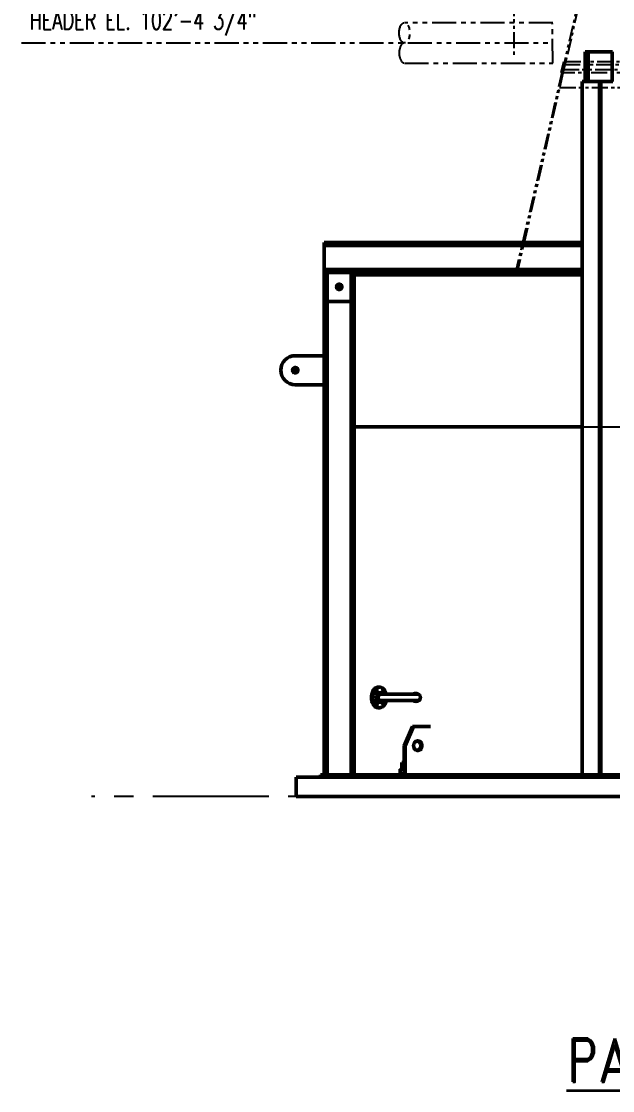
# Model space of a CAD drawing. Header units: inches. Extents: x 0 to 1408, y 0 to 1088.
# Drawn here: x 680.5 to 802.9, y 613.1 to 834.5 of the extents above; entities that cross this region are included whole.
import ezdxf
from ezdxf.enums import TextEntityAlignment as Align

# ---------------------------------------------------------------- set-up
doc = ezdxf.new("R2010")
doc.units = ezdxf.units.IN
doc.header["$LTSCALE"] = 32
doc.header["$MEASUREMENT"] = 0
for name, pattern in [('CENTER', [2, 1.25, -0.25, 0.25, -0.25]), ('CENTER2', [1.125, 0.75, -0.125, 0.125, -0.125]), ('HIDDEN', [0.375, 0.25, -0.125]), ('PHANTOM2', [1.25, 0.625, -0.125, 0.125, -0.125, 0.125, -0.125])]:
    doc.linetypes.add(name, pattern=pattern)
for name, color, linetype, lineweight in [('AM_0', 7, 'Continuous', 50), ('AM_6', 140, 'Continuous', 35), ('AM_7', 142, 'CENTER', 25), ('Equipment-AM_11', 92, 'PHANTOM2', 25), ('Equipment-AM_3', 6, 'HIDDEN', 25), ('Equipment-AM_6', 140, 'Continuous', 35), ('Layout-AM_11', 92, 'PHANTOM2', 25)]:
    doc.layers.add(name, color=color, linetype=linetype, lineweight=lineweight)
doc.styles.add('ROMAND', font='romand')
doc.styles.get("Standard").update_dxf_attribs({"font": 'ROMANS.SHX', "width": 0.7})

# ---------------------------------------------------------------- blocks, each defined once
blk = doc.blocks.new('SW_CENTERMARKSYMBOL_144')
at = {"layer": 'AM_7', "color": 0}
for p, q in [((-0.2, 0), (-0.6625, 0)), ((0, 0), (-0.1, 0)), ((0, 0), (-0.1, 0)), ((0, 0.2), (0, 0.6625)), ((0, 0), (0, 0.1)), ((0, 0), (0, 0.1)), ((0, 0), (0, -0.1)), ((0, 0), (0.1, 0)), ((0, 0), (0, -0.1)), ((0, 0), (0.1, 0)), ((0.2, 0), (0.6625, 0)), ((0, -0.2), (0, -0.6625))]:
    blk.add_line(p, q, dxfattribs=at)
blk = doc.blocks.new('SW_CENTERMARKSYMBOL_145')
at = {"layer": 'AM_7', "color": 0}
for p, q in [((-0.2, 0), (-0.6625, 0)), ((0, 0), (-0.1, 0)), ((0, 0), (-0.1, 0)), ((0, 0.2), (0, 0.6625)), ((0, 0), (0, 0.1)), ((0, 0), (0, 0.1)), ((0, 0), (0, -0.1)), ((0, 0), (0.1, 0)), ((0, 0), (0, -0.1)), ((0, 0), (0.1, 0)), ((0.2, 0), (0.6625, 0)), ((0, -0.2), (0, -0.6625))]:
    blk.add_line(p, q, dxfattribs=at)
blk = doc.blocks.new('SW_CENTERMARKSYMBOL_146')
at = {"layer": 'AM_7', "color": 0}
for p, q in [((-0.2, 0), (-0.6625, 0)), ((0, 0), (-0.1, 0)), ((0, 0), (-0.1, 0)), ((0, 0.2), (0, 0.6625)), ((0, 0), (0, 0.1)), ((0, 0), (0, 0.1)), ((0, 0), (0, -0.1)), ((0, 0), (0.1, 0)), ((0, 0), (0, -0.1)), ((0, 0), (0.1, 0)), ((0.2, 0), (0.6625, 0)), ((0, -0.2), (0, -0.6625))]:
    blk.add_line(p, q, dxfattribs=at)
blk = doc.blocks.new('SW_CENTERMARKSYMBOL_148')
at = {"layer": 'AM_7', "color": 0}
for p, q in [((-0.2, 0), (-0.6625, 0)), ((0, 0), (-0.1, 0)), ((0, 0), (-0.1, 0)), ((0, 0.2), (0, 0.6625)), ((0, 0), (0, 0.1)), ((0, 0), (0, 0.1)), ((0, 0), (0, -0.1)), ((0, 0), (0.1, 0)), ((0, 0), (0, -0.1)), ((0, 0), (0.1, 0)), ((0.2, 0), (0.6625, 0)), ((0, -0.2), (0, -0.6625))]:
    blk.add_line(p, q, dxfattribs=at)
blk = doc.blocks.new('SW_CENTERMARKSYMBOL_149')
at = {"layer": 'AM_7', "color": 0}
for p, q in [((-0.2, 0), (-0.6625, 0)), ((0, 0), (-0.1, 0)), ((0, 0), (-0.1, 0)), ((0, 0.2), (0, 0.6625)), ((0, 0), (0, 0.1)), ((0, 0), (0, 0.1)), ((0, 0), (0, -0.1)), ((0, 0), (0.1, 0)), ((0, 0), (0, -0.1)), ((0, 0), (0.1, 0)), ((0.2, 0), (0.6625, 0)), ((0, -0.2), (0, -0.6625))]:
    blk.add_line(p, q, dxfattribs=at)
blk = doc.blocks.new('SW_CENTERMARKSYMBOL_150')
at = {"layer": 'AM_7', "color": 0}
for p, q in [((-0.2, 0), (-0.6625, 0)), ((0, 0), (-0.1, 0)), ((0, 0), (-0.1, 0)), ((0, 0.2), (0, 0.6625)), ((0, 0), (0, 0.1)), ((0, 0), (0, 0.1)), ((0, 0), (0, -0.1)), ((0, 0), (0.1, 0)), ((0, 0), (0, -0.1)), ((0, 0), (0.1, 0)), ((0.2, 0), (0.6625, 0)), ((0, -0.2), (0, -0.6625))]:
    blk.add_line(p, q, dxfattribs=at)
blk = doc.blocks.new('A$Cdb8327fd')
at = {"layer": 'Layout-AM_11', "ltscale": 0.25}
for p, q in [((-33.75, 152.91), (-33.75, 5.15)), ((-33.31, -62.42), (-18.51, 1.29)), ((-18.51, 1.29), (64.91, 1.29)), ((-19.54, -4.23), (64.38, -4.23))]:
    blk.add_line(p, q, dxfattribs=at)
for points in [[(-18.15, 2.84), (65.24, 2.84), (65.24, 0.33), (-18.74, 0.33), (-9.56, 40.13), (-9.23, 40.03), (-17.62, 3.8)], [(-19.04, 0.4), (-18.25, 3.86), (-17.92, 3.8), (64.29, 3.8), (68.48, 27.54)], [(-32.8, -62.42), (-18.41, 0.33), (-17.65, 3.63)]]:
    blk.add_lwpolyline(points, dxfattribs=at)

msp = doc.modelspace()

# ---------------------------------------------------------------- linework, layer by layer
at = {"layer": 'AM_0'}
for p, q in [((797.158802, 828.183212), (797.523802, 828.183212)), ((797.158802, 828.183212), (797.158802, 821.995712)), ((797.523802, 828.183212), (797.523802, 821.995712)), ((797.523802, 828.183212), (797.773802, 828.183212)), ((797.773802, 828.183212), (802.743802, 828.183212)), ((797.773802, 828.183212), (797.773802, 821.995712)), ((802.743802, 828.183212), (802.858802, 828.183212)), ((802.743802, 828.183212), (802.743802, 821.995712)), ((800.11213, 821.995712), (796.573663, 821.995712)), ((796.573663, 750.245712), (796.573663, 821.995712)), ((800.11213, 678.495712), (800.11213, 821.995712)), ((800.407421, 821.995712), (800.11213, 821.995712)), ((800.407421, 678.495712), (800.407421, 821.995712)), ((802.937668, 821.995712), (800.407421, 821.995712)), ((743.171302, 788.695712), (796.573663, 788.695712)), ((743.171302, 788.330712), (743.171302, 788.695712)), ((743.171302, 788.330712), (796.573663, 788.330712)), ((743.171302, 788.080712), (743.171302, 788.330712)), ((743.171302, 783.110712), (743.171302, 788.080712)), ((743.171302, 788.080712), (796.573663, 788.080712)), ((743.158802, 678.495712), (743.158802, 782.495712)), ((743.523802, 782.495712), (743.158802, 782.495712)), ((743.171302, 782.860712), (743.171302, 783.110712)), ((743.171302, 783.110712), (796.573663, 783.110712)), ((743.171302, 782.495712), (743.171302, 782.860712)), ((743.171302, 782.860712), (796.573663, 782.860712)), ((743.171302, 782.495712), (749.396558, 782.495712)), ((743.523802, 678.495712), (743.523802, 782.495712)), ((743.773802, 782.495712), (743.773802, 776.495712)), ((748.743802, 776.495712), (748.743802, 782.495712)), ((748.993802, 678.495712), (748.993802, 782.495712)), ((749.358802, 782.495712), (748.993802, 782.495712)), ((749.358802, 678.495712), (749.358802, 782.495712)), ((796.573663, 781.995712), (749.358802, 781.995712)), ((749.396558, 782.495712), (768.19622, 782.495712)), ((768.19622, 782.495712), (796.573663, 782.495712)), ((743.773802, 776.495712), (748.743802, 776.495712)), ((743.773802, 678.495712), (743.773802, 776.495712)), ((748.743802, 678.495712), (748.743802, 776.495712)), ((743.158802, 765.245712), (737.158802, 765.245712)), ((737.158802, 759.245712), (743.158802, 759.245712)), ((749.358802, 750.495712), (796.573663, 750.495712)), ((796.573663, 678.495712), (796.573663, 750.245712)), ((754.67019, 696.620712), (754.287168, 696.620712)), ((762.675489, 695.153212), (754.654438, 695.153212)), ((754.765946, 695.464462), (754.67019, 695.464462)), ((754.654438, 693.838212), (762.670252, 693.838212)), ((754.67019, 693.526962), (754.765946, 693.526962)), ((755.206262, 693.810703), (755.223261, 693.838212)), ((754.287168, 692.370712), (754.67019, 692.370712)), ((759.66849, 684.495712), (761.40629, 688.495712)), ((759.915983, 684.495712), (761.653783, 688.495712)), ((761.40629, 688.495712), (761.653783, 688.495712)), ((761.653783, 688.495712), (765.129298, 688.495712)), ((759.66849, 684.495712), (759.915983, 684.495712)), ((759.66849, 678.495712), (759.66849, 684.495712)), ((759.915983, 678.495712), (759.915983, 684.495712)), ((758.886897, 679.641712), (758.886897, 679.541712)), ((758.886897, 679.641712), (759.293147, 679.641712)), ((759.249347, 680.995712), (759.199397, 680.945762)), ((759.199397, 680.945762), (759.199397, 679.641712)), ((759.66849, 680.945762), (759.199397, 680.945762)), ((759.66849, 680.995712), (759.249347, 680.995712)), ((759.293147, 679.641712), (759.66849, 679.641712)), ((737.358802, 677.995712), (737.358802, 673.995712)), ((737.358802, 677.995712), (814.358802, 677.995712)), ((742.358802, 677.995712), (742.358802, 678.495712)), ((742.358802, 678.495712), (869.108802, 678.495712)), ((758.699397, 678.629712), (758.699397, 678.495712)), ((758.699397, 678.629712), (759.324879, 678.629712)), ((758.886897, 678.645712), (758.886897, 679.541712)), ((758.886897, 678.645712), (758.886897, 678.629712)), ((758.886897, 678.645712), (759.293147, 678.645712)), ((759.293147, 678.645712), (759.66849, 678.645712)), ((759.324879, 678.629712), (759.66849, 678.629712)), ((737.358802, 673.995712), (814.358802, 673.995712))]:
    msp.add_line(p, q, dxfattribs=at)
at = {"layer": 'AM_0', "flags": 128}
for points in [[(754.287168, 696.620712), (754.204696, 696.616835), (754.095252, 696.599633), (753.987054, 696.568786), (753.880802, 696.524494), (753.777185, 696.467045), (753.676875, 696.396811), (753.580524, 696.314247), (753.488756, 696.21989), (753.402165, 696.114351), (753.321314, 695.998314), (753.246727, 695.872532), (753.178888, 695.737822), (753.118236, 695.595055), (753.065165, 695.445159), (753.02002, 695.289105), (752.983092, 695.127906), (752.954622, 694.962607), (752.934794, 694.79428), (752.923736, 694.624017), (752.921521, 694.452921), (752.928163, 694.282103), (752.943618, 694.11267), (752.967787, 693.945722), (753.000513, 693.78234), (753.041583, 693.623585), (753.090731, 693.470486), (753.147638, 693.324036), (753.211936, 693.185185), (753.283206, 693.054833), (753.360989, 692.933825), (753.444777, 692.822947), (753.534029, 692.722918), (753.628165, 692.634386), (753.726576, 692.557925), (753.828621, 692.494032), (753.933641, 692.44312), (754.040953, 692.40552), (754.149863, 692.381476), (754.259662, 692.371143), (754.287168, 692.370712)], [(755.969086, 695.153212), (755.956846, 695.209084), (755.915776, 695.367839), (755.866628, 695.520939), (755.809721, 695.667389), (755.745423, 695.80624), (755.674152, 695.936592), (755.59637, 696.057599), (755.512581, 696.168477), (755.423329, 696.268507), (755.329193, 696.357039), (755.230783, 696.433499), (755.128737, 696.497393), (755.023717, 696.548305), (754.916405, 696.585905), (754.807496, 696.609949), (754.697696, 696.620281), (754.587718, 696.616835), (754.478275, 696.599633), (754.370076, 696.568786), (754.263824, 696.524494), (754.160207, 696.467045), (754.059898, 696.396811), (753.963546, 696.314247), (753.871778, 696.21989), (753.785187, 696.114351), (753.704336, 695.998314), (753.629749, 695.872532), (753.56191, 695.737822), (753.501258, 695.595055), (753.448188, 695.445159), (753.403042, 695.289105), (753.366114, 695.127906), (753.337644, 694.962607), (753.317816, 694.79428), (753.306759, 694.624017), (753.304544, 694.452921), (753.311185, 694.282103), (753.326641, 694.11267), (753.350809, 693.945722), (753.383535, 693.78234), (753.424605, 693.623585), (753.473753, 693.470486), (753.53066, 693.324036), (753.594958, 693.185185), (753.666229, 693.054833), (753.744011, 692.933825), (753.827799, 692.822947), (753.917051, 692.722918), (754.011188, 692.634386), (754.109598, 692.557925), (754.211644, 692.494032), (754.316663, 692.44312), (754.423976, 692.40552), (754.532885, 692.381476), (754.642685, 692.371143), (754.752663, 692.374589), (754.862106, 692.391792), (754.970305, 692.422639), (755.076557, 692.46693), (755.180174, 692.52438), (755.280483, 692.594614), (755.376834, 692.677177), (755.468603, 692.771534), (755.555193, 692.877074), (755.636044, 692.99311), (755.636044, 692.99311)], [(754.102041, 695.379596), (754.129254, 695.432264), (754.148553, 695.492802), (754.159036, 695.558379), (754.160212, 695.625929), (754.152027, 695.692292), (754.134863, 695.754367), (754.109522, 695.80925), (754.077191, 695.854376), (754.03938, 695.887633), (753.997857, 695.907468), (753.954564, 695.912952), (753.911526, 695.903829), (753.870754, 695.880527), (753.834156, 695.844133), (753.803442, 695.796351), (753.780049, 695.739414), (753.76507, 695.675985), (753.759206, 695.609029), (753.762731, 695.541677), (753.775481, 695.47708), (753.796858, 695.418256), (753.825864, 695.367957), (753.861143, 695.328534), (753.901043, 695.301832), (753.943701, 695.289097), (753.987121, 695.290927), (754.029273, 695.307236), (754.068186, 695.33726), (754.102041, 695.379596)], [(754.67019, 695.464462), (754.632593, 695.462695), (754.557945, 695.448594), (754.484935, 695.420598), (754.414626, 695.379115), (754.348044, 695.32475), (754.286159, 695.258296), (754.229875, 695.180722), (754.180011, 695.093159), (754.137295, 694.996883), (754.10235, 694.8933), (754.075685, 694.783918), (754.05769, 694.670334), (754.048626, 694.554204), (754.048626, 694.437221), (754.05769, 694.32109), (754.075685, 694.207506), (754.10235, 694.098125), (754.137295, 693.994541), (754.180011, 693.898266), (754.229875, 693.810703), (754.286159, 693.733128), (754.348044, 693.666674), (754.414626, 693.612309), (754.484935, 693.570826), (754.557945, 693.54283), (754.632593, 693.52873), (754.67019, 693.526962)], [(755.223261, 695.153212), (755.206262, 695.180722), (755.149977, 695.258296), (755.088092, 695.32475), (755.02151, 695.379115), (754.951201, 695.420598), (754.878191, 695.448594), (754.803544, 695.462695), (754.728348, 695.462695), (754.653701, 695.448594), (754.580691, 695.420598), (754.510382, 695.379115), (754.443799, 695.32475), (754.381915, 695.258296), (754.32563, 695.180722), (754.275766, 695.093159), (754.23305, 694.996883), (754.198105, 694.8933), (754.171441, 694.783918), (754.153445, 694.670334), (754.144381, 694.554204), (754.144381, 694.437221), (754.153445, 694.32109), (754.171441, 694.207506), (754.198105, 694.098125), (754.23305, 693.994541), (754.275766, 693.898266), (754.32563, 693.810703), (754.381915, 693.733128), (754.443799, 693.666674), (754.510382, 693.612309), (754.580691, 693.570826), (754.653701, 693.54283), (754.728348, 693.52873), (754.803544, 693.52873), (754.878191, 693.54283), (754.951201, 693.570826), (755.02151, 693.612309), (755.088092, 693.666674), (755.149977, 693.733128), (755.206262, 693.810703), (755.206262, 693.810703)], [(754.456873, 694.976545), (754.504004, 695.04008), (754.556468, 695.092534), (754.613197, 695.132838), (754.673035, 695.160172), (754.734764, 695.17398), (754.797128, 695.17398), (754.858857, 695.160172), (754.877454, 695.153212)], [(755.522414, 695.379596), (755.549627, 695.432264), (755.568927, 695.492802), (755.579409, 695.558379), (755.580585, 695.625929), (755.5724, 695.692292), (755.555236, 695.754367), (755.529896, 695.80925), (755.497564, 695.854376), (755.459753, 695.887633), (755.41823, 695.907468), (755.374938, 695.912952), (755.331899, 695.903829), (755.291128, 695.880527), (755.254529, 695.844133), (755.223815, 695.796351), (755.200422, 695.739414), (755.185443, 695.675985), (755.17958, 695.609029), (755.183105, 695.541677), (755.195854, 695.47708), (755.217232, 695.418256), (755.246238, 695.367957), (755.281516, 695.328534), (755.321417, 695.301832), (755.364075, 695.289097), (755.407495, 695.290927), (755.449647, 695.307236), (755.48856, 695.33726), (755.522414, 695.379596)], [(762.091246, 695.325712), (762.26914, 695.310978), (762.4471, 695.265478), (762.556143, 695.220914), (762.664113, 695.161604), (762.786123, 695.071601), (762.902295, 694.949511), (762.980095, 694.83088), (763.014455, 694.757596), (763.042653, 694.673275), (763.062921, 694.561279), (763.066087, 694.495712), (763.056134, 694.379633), (763.041258, 694.31305), (763.021621, 694.252314), (762.981623, 694.163297), (762.935935, 694.087779), (762.828544, 693.95903), (762.714095, 693.863381), (762.52749, 693.756256), (762.337302, 693.693208), (762.14691, 693.667168), (762.091246, 693.665712)], [(762.312496, 695.153212), (762.361947, 695.225888), (762.41164, 695.274544)], [(754.102041, 693.169887), (754.129254, 693.222555), (754.148553, 693.283093), (754.159036, 693.34867), (754.160212, 693.41622), (754.152027, 693.482584), (754.134863, 693.544658), (754.109522, 693.599542), (754.077191, 693.644667), (754.03938, 693.677924), (753.997857, 693.697759), (753.954564, 693.703243), (753.911526, 693.694121), (753.870754, 693.670818), (753.834156, 693.634425), (753.803442, 693.586642), (753.780049, 693.529705), (753.76507, 693.466276), (753.759206, 693.39932), (753.762731, 693.331969), (753.775481, 693.267371), (753.796858, 693.208547), (753.825864, 693.158248), (753.861143, 693.118825), (753.901043, 693.092123), (753.943701, 693.079389), (753.987121, 693.081219), (754.029273, 693.097527), (754.068186, 693.127551), (754.102041, 693.169887)], [(754.877454, 693.838212), (754.858857, 693.831252), (754.797128, 693.817445), (754.734764, 693.817445), (754.673035, 693.831252), (754.613197, 693.858586), (754.556468, 693.898891), (754.504004, 693.951344), (754.456873, 694.01488), (754.416033, 694.088203), (754.382316, 694.169823), (754.356409, 694.258077), (754.338839, 694.351168), (754.329964, 694.447202), (754.329964, 694.544223), (754.338839, 694.640257), (754.356409, 694.733348), (754.382316, 694.821602), (754.416033, 694.903221), (754.456873, 694.976545)], [(755.522414, 693.169887), (755.549627, 693.222555), (755.568927, 693.283093), (755.579409, 693.34867), (755.580585, 693.41622), (755.5724, 693.482584), (755.555236, 693.544658), (755.529896, 693.599542), (755.497564, 693.644667), (755.459753, 693.677924), (755.41823, 693.697759), (755.374938, 693.703243), (755.331899, 693.694121), (755.291128, 693.670818), (755.254529, 693.634425), (755.223815, 693.586642), (755.200422, 693.529705), (755.185443, 693.466276), (755.17958, 693.39932), (755.183105, 693.331969), (755.195854, 693.267371), (755.217232, 693.208547), (755.246238, 693.158248), (755.281516, 693.118825), (755.321417, 693.092123), (755.364075, 693.079389), (755.407495, 693.081219), (755.449647, 693.097527), (755.48856, 693.127551), (755.522414, 693.169887)], [(761.653783, 684.495712), (761.659882, 684.613985), (761.678093, 684.730598), (761.70816, 684.843914), (761.74966, 684.952341), (761.802013, 685.054359), (761.864482, 685.148534), (761.936191, 685.233546), (762.016133, 685.308199), (762.103185, 685.371447), (762.196127, 685.422402), (762.293653, 685.460348), (762.394393, 685.484752), (762.496935, 685.495273), (762.599838, 685.491762), (762.701658, 685.474269), (762.800966, 685.443039), (762.896367, 685.39851), (762.986523, 685.341308), (763.070167, 685.272236), (763.146126, 685.192263), (763.213333, 685.102512), (763.270844, 685.004243), (763.317854, 684.898836), (763.3537, 684.787769), (763.377882, 684.672603), (763.390058, 684.554953), (763.390058, 684.436472), (763.377882, 684.318822), (763.3537, 684.203655), (763.317854, 684.092589), (763.270844, 683.987181), (763.213333, 683.888912), (763.146126, 683.799161), (763.070167, 683.719188), (762.986523, 683.650116), (762.896367, 683.592914), (762.800966, 683.548386), (762.701658, 683.517156), (762.599838, 683.499662), (762.496935, 683.496151), (762.394393, 683.506672), (762.293653, 683.531077), (762.196127, 683.569023), (762.103185, 683.619977), (762.016133, 683.683225), (761.936191, 683.757879), (761.864482, 683.84289), (761.802013, 683.937065), (761.74966, 684.039083), (761.70816, 684.147511), (761.678093, 684.260826), (761.659882, 684.377439), (761.653783, 684.495712)], [(762.398937, 685.485519), (762.454165, 685.474269), (762.553472, 685.443039), (762.648874, 685.39851), (762.739029, 685.341308), (762.822673, 685.272236), (762.898632, 685.192263), (762.965839, 685.102512), (763.023351, 685.004243), (763.07036, 684.898836), (763.106207, 684.787769), (763.130388, 684.672603), (763.142564, 684.554953), (763.142564, 684.436472), (763.130388, 684.318822), (763.106207, 684.203655), (763.07036, 684.092589), (763.023351, 683.987181), (762.965839, 683.888912), (762.898632, 683.799161), (762.822673, 683.719188), (762.739029, 683.650116), (762.648874, 683.592914), (762.553472, 683.548386), (762.454165, 683.517156), (762.398937, 683.505906)]]:
    msp.add_lwpolyline(points, dxfattribs=at)
at = {"layer": 'AM_0'}
for centre in [(746.258802, 779.495712), (737.158802, 762.245712)]:
    msp.add_circle(centre, 0.5625, dxfattribs=at)
for centre, radius, start, end in [((737.158802, 762.245712), 3, 90, 270), ((753.301022, 695.600567), 0.476883, 348.59731983, 11.40268017), ((754.721396, 695.600567), 0.476883, 348.59731984, 11.40268016), ((762.070436, 694.408698), 0.917251, 88.70002736, 125.73953907), ((753.301022, 693.390858), 0.476883, 348.59731984, 11.40268016), ((754.721396, 693.390858), 0.476883, 348.59731983, 11.40268017), ((753.489606, 694.327162), 2.52723, 328.13827231, 348.84448616), ((762.069033, 694.577183), 0.911741, 234.14527361, 271.39603859), ((762.608059, 693.979561), 0.326768, 205.63053436, 233.16581149), ((759.321364, 678.651884), 0.990231, 91.63291162, 116.02439033), ((759.284088, 678.761364), 0.880395, 64.11129891, 89.41041856)]:
    msp.add_arc(centre, radius, start, end, dxfattribs=at)
for start_param, end_param in [(5.6267432719, 6.2831853072), (3.1415926536, 3.7980346889)]:
    msp.add_ellipse((762.091246, 694.495712), major_axis=(0, 0.83), ratio=0.1392747348, start_param=start_param, end_param=end_param, dxfattribs=at)
at = {"layer": 'Equipment-AM_11', "linetype": 'CENTER2'}
msp.add_line((1127.673259, 673.995712), (694.991252, 673.995712), dxfattribs=at)
at = {"layer": 'Equipment-AM_3'}
msp.add_line((796.573663, 750.495712), (805.128035, 750.495712), dxfattribs=at)
at = {"layer": 'Layout-AM_11', "ltscale": 0.25}
for p, q in [((790.482259, 834.163943), (759.748563, 834.163943)), ((790.481718, 825.820492), (790.377552, 834.163943)), ((680.454328, 829.997319), (790.481718, 829.997319)), ((759.748022, 825.820492), (790.481718, 825.820492))]:
    msp.add_line(p, q, dxfattribs=at)
msp.add_ellipse((759.748563, 832.080628), major_axis=(0, -2.083315), ratio=0.5231220816, dxfattribs=at)
msp.add_ellipse((759.751268, 827.914004), major_axis=(0, -2.083315), ratio=0.5231220816, start_param=3.1415926537, end_param=6.2831853073, dxfattribs=at)

# ---------------------------------------------------------------- block references
at = {"layer": 'AM_7'}
for name, p in [('SW_CENTERMARKSYMBOL_144', (746.258802, 779.495712)), ('SW_CENTERMARKSYMBOL_145', (746.258802, 779.495712)), ('SW_CENTERMARKSYMBOL_146', (746.258802, 779.495712)), ('SW_CENTERMARKSYMBOL_148', (737.158802, 762.245712)), ('SW_CENTERMARKSYMBOL_149', (737.158802, 762.245712)), ('SW_CENTERMARKSYMBOL_150', (737.158802, 762.245712))]:
    msp.add_blockref(name, p, dxfattribs=at)
at = {"layer": 'Layout-AM_11', "ltscale": 0.25, "xscale": 0.666666, "yscale": 0.666666, "zscale": 0.666666}
msp.add_blockref('A$Cdb8327fd', (804.908779, 823.610712), dxfattribs=at)

# ---------------------------------------------------------------- texts
at = {"layer": 'AM_6', "style": 'ROMAND', "width": 0.864074}
msp.add_text('%%UPARTIAL ELEVATION', height=9, dxfattribs=at).set_placement((843.969992, 614.897506), align=Align.CENTER)
at = {"layer": 'Equipment-AM_6', "color": 140, "insert": (682.134788, 836.623921), "char_height": 3.84, "attachment_point": 1}
msp.add_mtext_dynamic_manual_height_columns('HEADER EL. 102\'-4 3/4"', width=58.23447288, gutter_width=19.2, heights=[0], dxfattribs=at)

doc.saveas('drawing.dxf')
